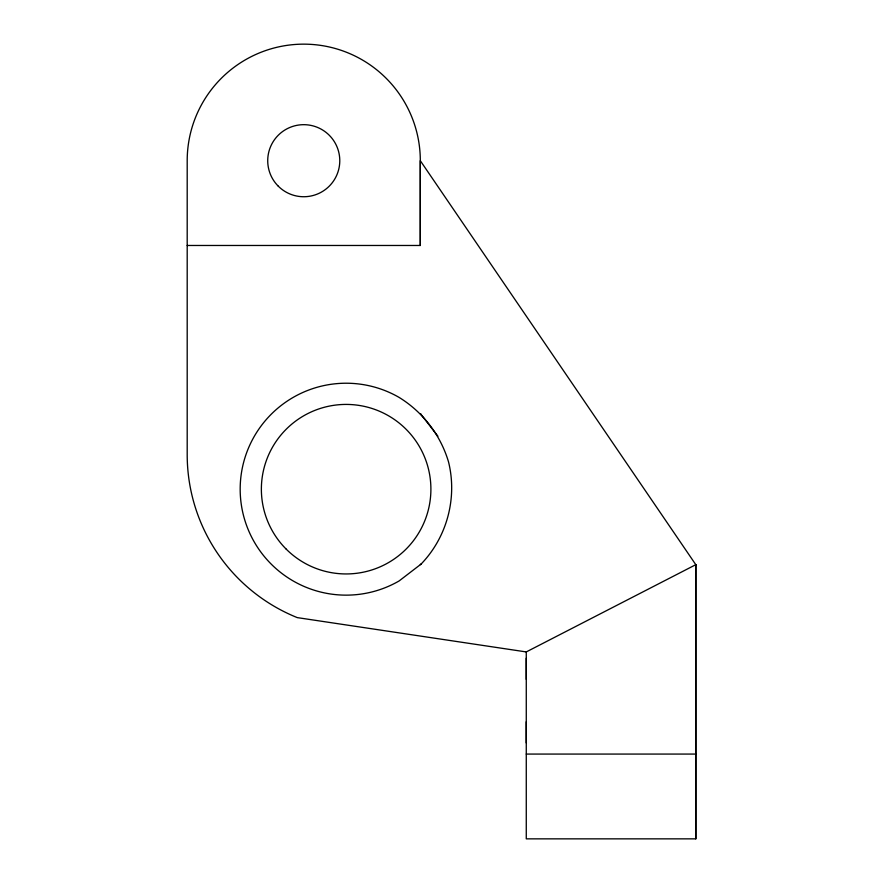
<?xml version="1.0" encoding="UTF-8"?>
<svg xmlns="http://www.w3.org/2000/svg" width="883" height="883" viewBox="0 0 883 883"><rect width="100%" height="100%" fill="white"/><g stroke="black" fill="none" stroke-linecap="round" stroke-linejoin="round"><path stroke-width="1.32" d="M420.308 245.474L420.308 160.706A116.556 116.556 0 0 0 303.752 44.15A116.556 116.556 0 0 0 187.196 160.706L187.196 454.602A175.739 175.739 0 0 0 297.273 617.614L526.268 651.93L695.804 564.678L420.308 160.706L420.308 245.474L187.196 245.474M526.268 651.93L526.268 838.85L695.804 838.85L695.804 564.678L695.804 838.85M421.059 564.105C446.997 537.283 457.537 497.957 448.487 461.754C440.474 434.966 422.924 412.096 399.116 397.416A105.96 105.96 0 0 0 240.176 489.182A105.96 105.96 0 0 0 399.116 580.948L421.059 564.105L420.308 564.678M420.308 413.674L421.059 414.259M526.268 754.071L695.804 754.071M420.97 414.326L437.902 436.202M526.268 658.177L526.268 679.369M526.268 721.753L526.268 742.945M286.191 549.116A84.768 84.768 0 0 0 428.012 511.125A84.768 84.768 0 0 0 324.193 407.306A84.768 84.768 0 0 0 286.191 549.116M278.277 186.181A36.026 36.026 0 0 0 338.553 170.033A36.026 36.026 0 0 0 294.425 125.905A36.026 36.026 0 0 0 278.277 186.181"/></g></svg>
